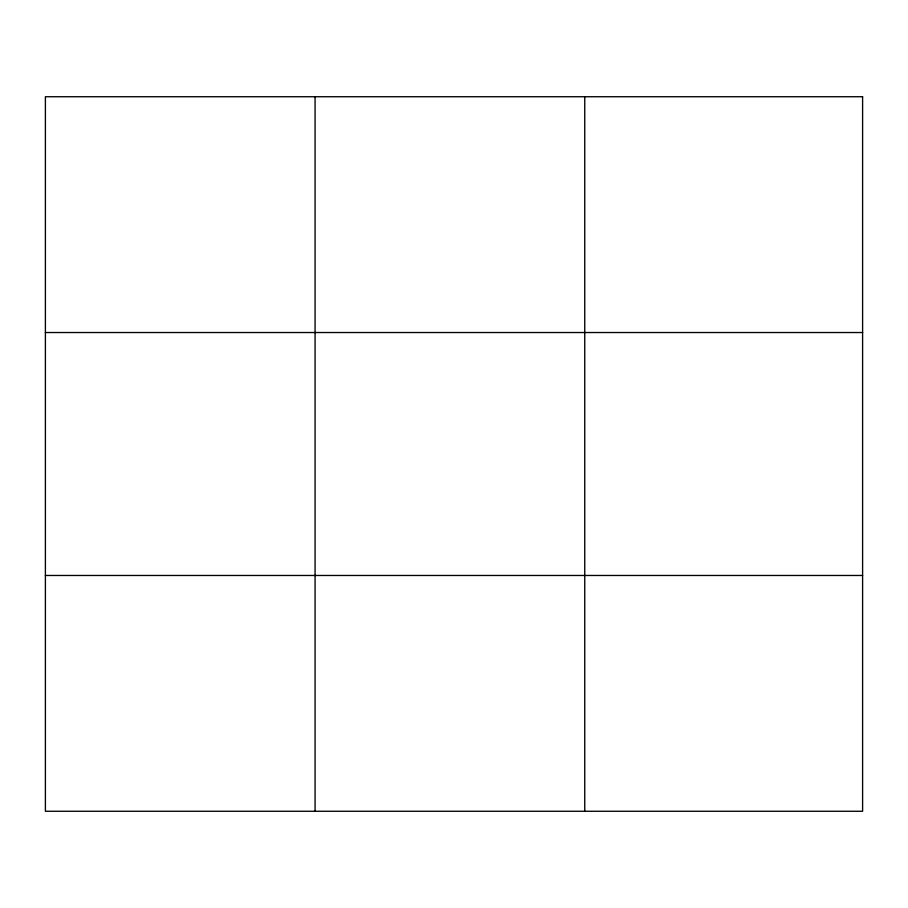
<?xml version="1.0" encoding="UTF-8"?>
<svg xmlns="http://www.w3.org/2000/svg" width="908" height="908" viewBox="0 0 908 908"><rect width="100%" height="100%" fill="white"/><g stroke="black" fill="none" stroke-linecap="round" stroke-linejoin="round"><path stroke-width="1.36" d="M315.076 811.264L315.076 96.736M584.752 811.264L584.752 96.736M45.4 332.532L862.6 332.532M45.4 575.468L862.6 575.468M862.6 96.736L862.6 811.264L45.4 811.264L45.4 96.736L862.6 96.736"/></g></svg>
